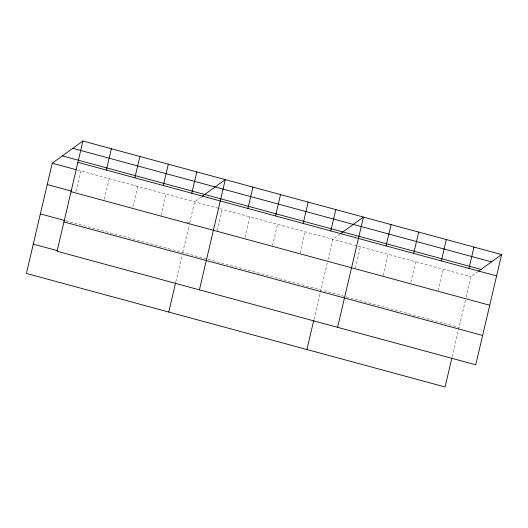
<?xml version="1.0" encoding="UTF-8"?>
<svg xmlns="http://www.w3.org/2000/svg" width="528" height="528" viewBox="0 0 528 528"><rect width="100%" height="100%" fill="white"/><g stroke="black" fill="none" stroke-linecap="round" stroke-linejoin="round"><path stroke-width="0.4" stroke-dasharray="2.64 1.98" d="M75.907 191.486L80.725 170.933M104.372 199.208L109.197 178.655M132.845 206.93L137.663 186.371M161.132 215.437L166.135 194.093M175.817 281.919L182.16 254.879M182.721 252.496L189.229 224.743M189.598 223.159L194.608 201.815L201.564 196.779M217.232 230.657L222.242 209.306M245.051 237.356L249.869 216.803M272.501 245.639L277.504 224.294M300.135 253.136L305.138 231.785M313.982 319.387L327.393 262.211M327.947 259.835L332.772 239.283L339.728 234.247M355.397 268.118L360.406 246.774M383.031 275.616L388.04 254.265M410.85 282.315L415.668 261.763M438.299 290.598L443.302 269.254M452.146 356.855L465.557 299.68M466.112 297.304L470.936 276.745L477.893 271.715M77.563 170.075L219.08 208.448M219.872 208.666L357.245 245.916M358.037 246.134L470.936 276.745M186.437 222.301L188.806 222.948M65.677 220.757L207.194 259.129M207.986 259.347L345.358 296.597M346.15 296.809L459.05 327.426"/><path stroke-width="0.79" d="M82.916 141.022L57.064 251.255L475.748 364.789L501.6 254.555L82.916 141.022L52.252 163.211L26.4 273.445L445.084 386.978L451.777 358.439M106.379 170.089L111.388 148.738M134.851 177.804L139.861 156.46M163.324 185.526L168.326 164.182M191.796 193.248L196.799 171.904M168.749 312.048L175.633 282.718M199.412 289.852L225.271 179.619L202.198 196.324M247.896 208.461L252.905 187.117M275.53 215.952L280.533 194.608M303.164 223.45L308.167 202.099M330.799 230.941L335.801 209.596M306.92 349.516L313.797 320.179M337.583 327.32L363.436 217.087L340.362 233.785M386.06 245.929L391.07 224.585M413.695 253.42L418.704 232.076M441.329 260.918L446.332 239.567M468.963 268.409L473.966 247.064M478.526 271.253L501.6 254.555M72.798 148.342L491.482 261.881M62.377 155.885L481.054 269.425M77.913 162.367L496.591 275.9M52.252 163.211L75.979 169.646M47.249 184.556L71.762 191.209M71.029 191.697L489.713 305.237M40.366 213.893L64.885 220.539M63.941 221.918L482.625 335.458M33.277 244.114L57.004 250.549"/></g></svg>
